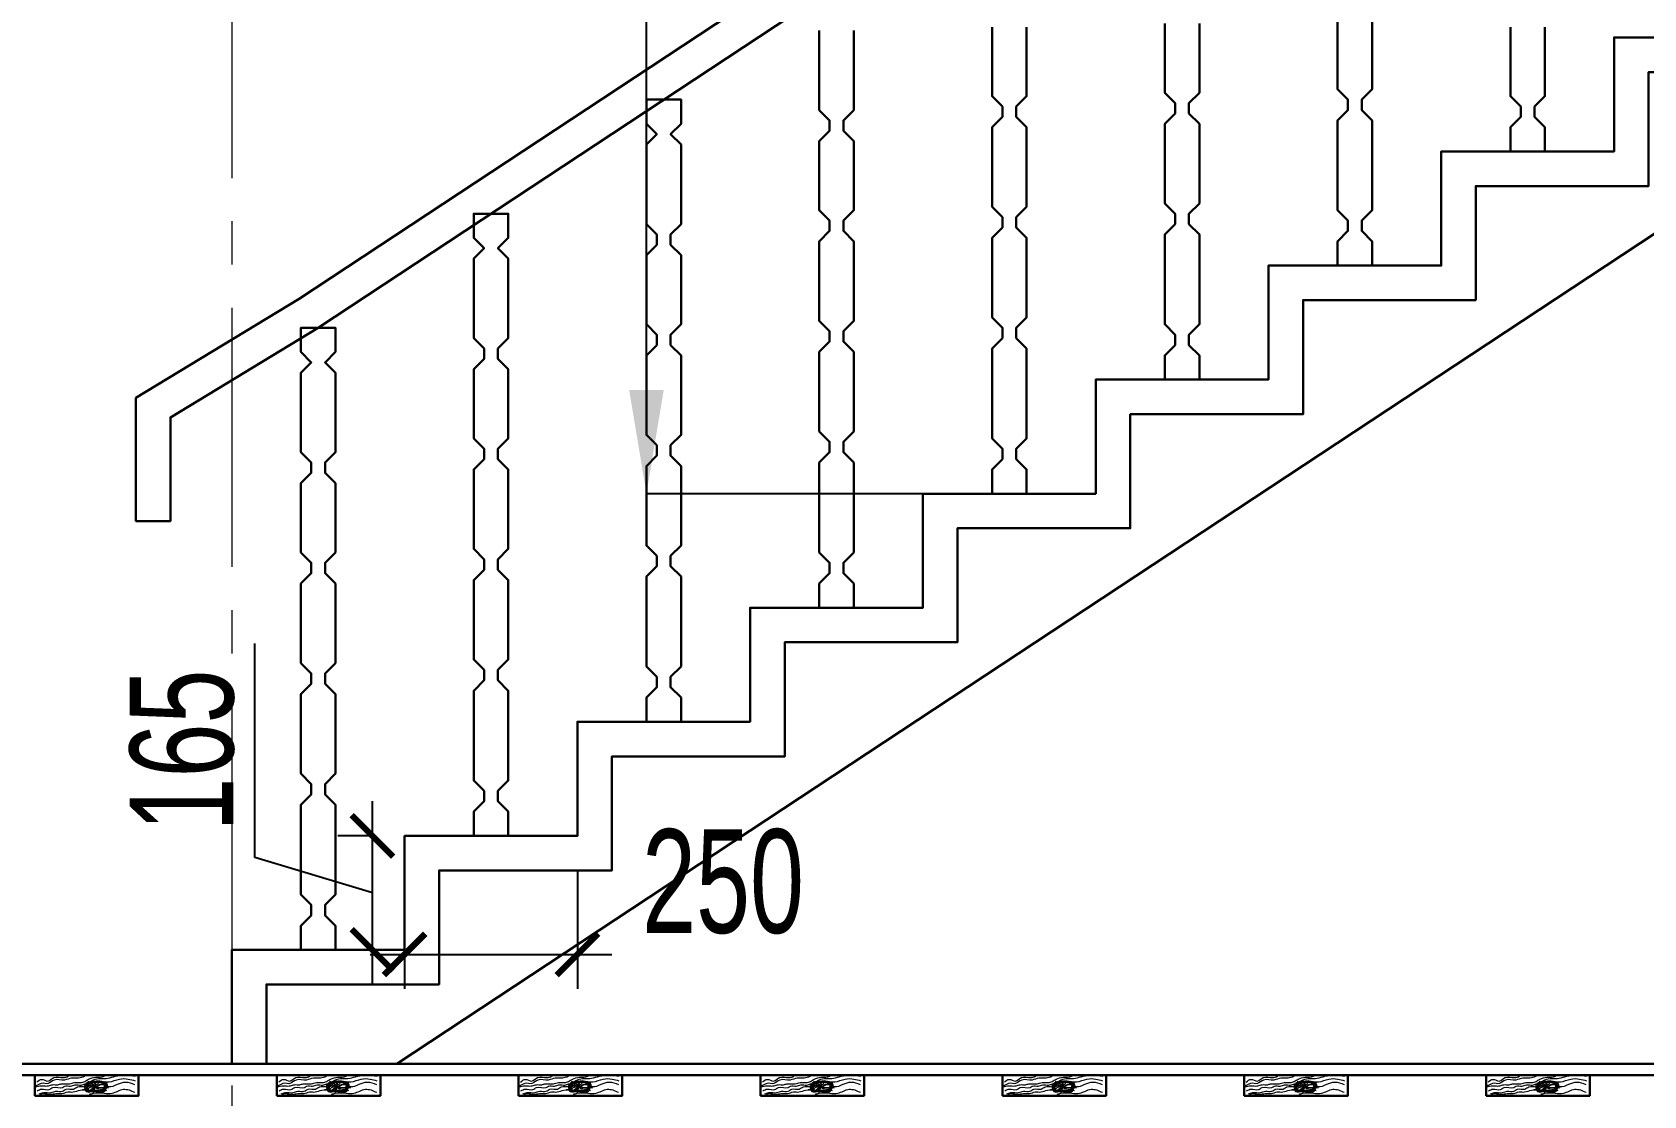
# Model space of a CAD drawing. Header units: millimetres. Extents: x 306212 to 393045, y -154783 to -111932.
# Drawn here: x 356770 to 359102, y -147197 to -145659 of the extents above; entities that cross this region are included whole.
import ezdxf

# ---------------------------------------------------------------- set-up
doc = ezdxf.new("R2010")
doc.units = ezdxf.units.MM
doc.linetypes.add('CENTER2', pattern=[1.125, 0.75, -0.125, 0.125, -0.125])
doc.layers.add('ahsap', color=222, linetype='Continuous', lineweight=13)
doc.layers.add('OLCU', color=7, linetype='Continuous', lineweight=13)
doc.layers.add('AKS', color=252, linetype='CENTER2')
doc.styles.add('TR', font='tsimplex.shx', dxfattribs={"width": 0.7})
doc.dimstyles.new('ISO-25', dxfattribs={"dimtxt": 100, "dimasz": 2.5, "dimexe": 1.25, "dimexo": 0.625, "dimtad": 1, "dimdec": 0, "dimtxsty": 'Standard', "dimcen": 2.5, "dimadec": 0, "dimazin": 0, "dimtfac": 1, "dimtdec": 0, "dimtmove": 0, "dimatfit": 3, "dimfxl": 0, "dimarcsym": 0})
doc.dimstyles.get("Standard").update_dxf_attribs({"dimtxt": 125, "dimasz": 60, "dimexe": 50, "dimexo": 50, "dimgap": 30, "dimtad": 1, "dimdec": 0, "dimzin": 0, "dimdsep": 46, "dimtxsty": 'TR', "dimblk": 'ARCHTICK', "dimcen": 90, "dimdle": 50, "dimclrt": 256, "dimadec": 0, "dimazin": 0, "dimtfac": 1, "dimtdec": 0, "dimtofl": 0, "dimtmove": 1, "dimatfit": 3, "dimldrblk": 'ARCHTICK', "dimfxl": 0, "dimtolj": 1, "dimtzin": 0, "dimarcsym": 0})

# ---------------------------------------------------------------- blocks, each defined once
blk = doc.blocks.new('*D737')
at = {"layer": 'ahsap', "color": 0, "lineweight": -2}
for p, q in [((358215.7, -144451.4), (357658.3, -144451.4)), ((357658.5, -146176.4), (357658.5, -144601.4)), ((358057.9, -146326.4), (357658.3, -146326.4))]:
    blk.add_line(p, q, dxfattribs=at)
at = {"layer": 'ahsap', "color": 0}
for points in [[(357633.5, -144601.4), (357683.5, -144601.4), (357658.5, -144451.4)], [(357633.5, -146176.4), (357683.5, -146176.4), (357658.5, -146326.4)]]:
    blk.add_solid(points, dxfattribs=at)
at = {"layer": 'DEFPOINTS', "color": 0}
for p in [(357658.5, -144451.4), (358216.3, -144451.4), (358058.5, -146326.4)]:
    blk.add_point(p, dxfattribs=at)
at = {"layer": 'ahsap', "color": 0, "insert": (357533.5, -145388.9), "char_height": 150, "attachment_point": 5, "rotation": 90}
blk.add_mtext('1875', dxfattribs=at)
blk = doc.blocks.new('_ArchTick')
at = {"color": 0, "linetype": 'ByBlock', "const_width": 0.15}
blk.add_lwpolyline([(-0.5, -0.5), (0.5, 0.5)], dxfattribs=at)
blk = doc.blocks.new('*D738')
at = {"layer": 'DEFPOINTS', "color": 0}
for p in [(357261.9, -146821.4), (357308.5, -146821.4), (357308.5, -146986.4)]:
    blk.add_point(p, dxfattribs=at)
at = {"layer": 'OLCU', "color": 0, "lineweight": -2}
for p, q in [((357091.9, -146852.9), (357091.9, -146542.9)), ((357261.9, -147036.4), (357261.9, -146771.4)), ((357258.5, -146821.4), (357211.9, -146821.4)), ((357261.9, -146903.9), (357091.9, -146852.9)), ((357258.5, -146986.4), (357211.9, -146986.4))]:
    blk.add_line(p, q, dxfattribs=at)
at = {"layer": 'OLCU', "color": 0, "lineweight": -2, "xscale": 60, "yscale": 60, "zscale": 60}
for p, rotation in [((357261.9, -146821.4), 90), ((357261.9, -146986.4), 270)]:
    blk.add_blockref('_ArchTick', p, dxfattribs=dict(at, rotation=rotation))
at = {"layer": 'OLCU', "insert": (356986.9, -146697.9), "char_height": 150, "attachment_point": 5, "rotation": 90, "style": 'TR'}
blk.add_mtext('\\A1;165', dxfattribs=at)
blk = doc.blocks.new('*D739')
at = {"layer": 'DEFPOINTS', "color": 0}
for p in [(357308.5, -146821.4), (357558.5, -146821.4), (357558.5, -146992.9)]:
    blk.add_point(p, dxfattribs=at)
at = {"layer": 'OLCU', "color": 0, "lineweight": -2}
for p, q in [((357308.5, -146871.4), (357308.5, -147042.9)), ((357558.5, -146871.4), (357558.5, -147042.9)), ((357258.5, -146992.9), (357608.5, -146992.9))]:
    blk.add_line(p, q, dxfattribs=at)
at = {"layer": 'OLCU', "color": 0, "lineweight": -2, "xscale": 60, "yscale": 60, "zscale": 60, "rotation": 180}
blk.add_blockref('_ArchTick', (357308.5, -146992.9), dxfattribs=at)
at = {"layer": 'OLCU', "color": 0, "lineweight": -2, "xscale": 60, "yscale": 60, "zscale": 60}
blk.add_blockref('_ArchTick', (357558.5, -146992.9), dxfattribs=at)
at = {"layer": 'OLCU', "insert": (357769.3, -146887.9), "char_height": 150, "attachment_point": 5, "style": 'TR'}
blk.add_mtext('\\A1;250', dxfattribs=at)

msp = doc.modelspace()

# ---------------------------------------------------------------- linework, layer by layer
at = {"layer": 'ahsap'}
msp.add_line((357058.5, -147151.4), (360233.5, -147151.4), dxfattribs=at)
at = {"layer": 'ahsap', "color": 46, "lineweight": 30}
msp.add_lwpolyline([(357058.5, -143353.8), (357058.5, -143403.8), (357141.8, -143403.8), (357183.5, -143431.4), (358933.5, -144586.4), (359008.5, -144635.9), (359008.5, -144822), (357156, -146044.6), (356919.7, -146187.8), (356919.7, -146366), (356969.7, -146366), (356969.7, -146216), (357183.5, -146086.4), (358933.5, -144931.4), (359058.5, -144848.9), (359058.5, -144609), (358961.1, -144544.6), (357156.8, -143353.8)], close=True, dxfattribs=at)
for points in [[(358408.5, -146161.4), (358408.5, -146141.4), (358408.5, -146126.4), (358423.5, -146111.4), (358423.5, -146111.4), (358423.5, -146096.4), (358408.5, -146081.4), (358408.5, -146081.4), (358408.5, -145981.4), (358408.5, -145966.4), (358408.5, -145951.4), (358423.5, -145936.4), (358423.5, -145936.4), (358423.5, -145921.4), (358408.5, -145906.4), (358408.5, -145906.4), (358408.5, -145806.4), (358408.5, -145791.4), (358423.5, -145776.4), (358423.5, -145776.4), (358423.5, -145761.4), (358408.5, -145746.4), (358408.5, -145746.4), (358408.5, -145646.4)], [(358458.5, -145646.4), (358458.5, -145746.4), (358458.5, -145746.4), (358443.5, -145761.4), (358443.5, -145776.4), (358443.5, -145776.4), (358458.5, -145791.4), (358458.5, -145806.4), (358458.5, -145906.4), (358458.5, -145906.4), (358443.5, -145921.4), (358443.5, -145936.4), (358443.5, -145936.4), (358458.5, -145951.4), (358458.5, -145966.4), (358458.5, -145981.4), (358458.5, -146081.4), (358458.5, -146081.4), (358443.5, -146096.4), (358443.5, -146111.4), (358443.5, -146111.4), (358458.5, -146126.4), (358458.5, -146141.4), (358458.5, -146161.4)], [(358658.5, -145996.4), (358658.5, -145976.4), (358658.5, -145961.4), (358673.5, -145946.4), (358673.5, -145946.4), (358673.5, -145931.4), (358658.5, -145916.4), (358658.5, -145916.4), (358658.5, -145816.4), (358658.5, -145801.4), (358658.5, -145786.4), (358673.5, -145771.4), (358673.5, -145771.4), (358673.5, -145756.4), (358658.5, -145741.4), (358658.5, -145741.4), (358658.5, -145641.4)], [(358708.5, -145641.4), (358708.5, -145741.4), (358708.5, -145741.4), (358693.5, -145756.4), (358693.5, -145771.4), (358693.5, -145771.4), (358708.5, -145786.4), (358708.5, -145801.4), (358708.5, -145816.4), (358708.5, -145916.4), (358708.5, -145916.4), (358693.5, -145931.4), (358693.5, -145946.4), (358693.5, -145946.4), (358708.5, -145961.4), (358708.5, -145976.4), (358708.5, -145996.4)], [(357058.5, -147151.4), (357058.5, -146986.4), (357308.5, -146986.4), (357308.5, -146821.4), (357558.5, -146821.4), (357558.5, -146656.4), (357808.5, -146656.4), (357808.5, -146491.4), (358058.5, -146491.4), (358058.5, -146326.4), (358308.5, -146326.4), (358308.5, -146161.4), (358558.5, -146161.4), (358558.5, -145996.4), (358808.5, -145996.4), (358808.5, -145831.4), (359058.5, -145831.4), (359058.5, -145666.4), (360233.5, -145666.4)], [(357058.5, -147151.4), (357108.5, -147151.4), (357108.5, -147036.4), (357358.5, -147036.4), (357358.5, -146871.4), (357608.5, -146871.4), (357608.5, -146706.4), (357858.5, -146706.4), (357858.5, -146541.4), (358108.5, -146541.4), (358108.5, -146376.4), (358358.5, -146376.4), (358358.5, -146211.4), (358608.5, -146211.4), (358608.5, -146046.4), (358858.5, -146046.4), (358858.5, -145881.4), (359108.5, -145881.4), (359108.5, -145716.4), (360233.5, -145716.4), (360233.5, -145666.4)], [(357908.5, -146491.4), (357908.5, -146471.4), (357908.5, -146456.4), (357923.5, -146441.4), (357923.5, -146441.4), (357923.5, -146426.4), (357908.5, -146411.4), (357908.5, -146411.4), (357908.5, -146311.4), (357908.5, -146296.4), (357908.5, -146281.4), (357923.5, -146266.4), (357923.5, -146266.4), (357923.5, -146251.4), (357908.5, -146236.4), (357908.5, -146236.4), (357908.5, -146136.4), (357908.5, -146121.4), (357923.5, -146106.4), (357923.5, -146106.4), (357923.5, -146091.4), (357908.5, -146076.4), (357908.5, -146076.4), (357908.5, -145976.4), (357908.5, -145961.4), (357923.5, -145946.4), (357923.5, -145946.4), (357923.5, -145931.4), (357923.5, -145931.4), (357908.5, -145916.4), (357908.5, -145816.4), (357923.5, -145801.4), (357923.5, -145801.4), (357923.5, -145786.4), (357923.5, -145786.4), (357908.5, -145771.4), (357908.5, -145671.4), (357908.5, -145656.4)], [(357958.5, -145656.4), (357958.5, -145671.4), (357958.5, -145771.4), (357943.5, -145786.4), (357943.5, -145786.4), (357943.5, -145801.4), (357943.5, -145801.4), (357958.5, -145816.4), (357958.5, -145916.4), (357943.5, -145931.4), (357943.5, -145931.4), (357943.5, -145946.4), (357943.5, -145946.4), (357958.5, -145961.4), (357958.5, -145976.4), (357958.5, -146076.4), (357958.5, -146076.4), (357943.5, -146091.4), (357943.5, -146106.4), (357943.5, -146106.4), (357958.5, -146121.4), (357958.5, -146136.4), (357958.5, -146236.4), (357958.5, -146236.4), (357943.5, -146251.4), (357943.5, -146266.4), (357943.5, -146266.4), (357958.5, -146281.4), (357958.5, -146296.4), (357958.5, -146311.4), (357958.5, -146411.4), (357958.5, -146411.4), (357943.5, -146426.4), (357943.5, -146441.4), (357943.5, -146441.4), (357958.5, -146456.4), (357958.5, -146471.4), (357958.5, -146491.4)], [(358158.5, -146326.4), (358158.5, -146306.4), (358158.5, -146291.4), (358173.5, -146276.4), (358173.5, -146276.4), (358173.5, -146261.4), (358158.5, -146246.4), (358158.5, -146246.4), (358158.5, -146146.4), (358158.5, -146131.4), (358158.5, -146116.4), (358173.5, -146101.4), (358173.5, -146101.4), (358173.5, -146086.4), (358158.5, -146071.4), (358158.5, -146071.4), (358158.5, -145971.4), (358158.5, -145956.4), (358173.5, -145941.4), (358173.5, -145941.4), (358173.5, -145926.4), (358158.5, -145911.4), (358158.5, -145911.4), (358158.5, -145811.4), (358158.5, -145796.4), (358173.5, -145781.4), (358173.5, -145781.4), (358173.5, -145766.4), (358173.5, -145766.4), (358158.5, -145751.4), (358158.5, -145651.4)], [(358208.5, -145651.4), (358208.5, -145751.4), (358193.5, -145766.4), (358193.5, -145766.4), (358193.5, -145781.4), (358193.5, -145781.4), (358208.5, -145796.4), (358208.5, -145811.4), (358208.5, -145911.4), (358208.5, -145911.4), (358193.5, -145926.4), (358193.5, -145941.4), (358193.5, -145941.4), (358208.5, -145956.4), (358208.5, -145971.4), (358208.5, -146071.4), (358208.5, -146071.4), (358193.5, -146086.4), (358193.5, -146101.4), (358193.5, -146101.4), (358208.5, -146116.4), (358208.5, -146131.4), (358208.5, -146146.4), (358208.5, -146246.4), (358208.5, -146246.4), (358193.5, -146261.4), (358193.5, -146276.4), (358193.5, -146276.4), (358208.5, -146291.4), (358208.5, -146306.4), (358208.5, -146326.4)], [(358908.5, -145831.4), (358908.5, -145811.4), (358908.5, -145796.4), (358923.5, -145781.4), (358923.5, -145781.4), (358923.5, -145766.4), (358908.5, -145751.4), (358908.5, -145751.4), (358908.5, -145651.4)], [(358958.5, -145651.4), (358958.5, -145751.4), (358958.5, -145751.4), (358943.5, -145766.4), (358943.5, -145781.4), (358943.5, -145781.4), (358958.5, -145796.4), (358958.5, -145811.4), (358958.5, -145831.4)], [(360233.5, -145716.4), (360233.5, -145916.4), (359168.6, -145916.4), (357297.4, -147151.4), (357108.5, -147151.4)], [(357658.5, -146656.4), (357658.5, -146636.4), (357658.5, -146621.4), (357673.5, -146606.4), (357673.5, -146606.4), (357673.5, -146591.4), (357658.5, -146576.4), (357658.5, -146576.4), (357658.5, -146476.4), (357658.5, -146461.4), (357658.5, -146446.4), (357673.5, -146431.4), (357673.5, -146431.4), (357673.5, -146416.4), (357658.5, -146401.4), (357658.5, -146401.4), (357658.5, -146301.4), (357658.5, -146286.4), (357673.5, -146271.4), (357673.5, -146271.4), (357673.5, -146256.4), (357658.5, -146241.4), (357658.5, -146241.4), (357658.5, -146141.4), (357658.5, -146126.4), (357673.5, -146111.4), (357673.5, -146111.4), (357673.5, -146096.4), (357673.5, -146096.4), (357658.5, -146081.4), (357658.5, -145981.4), (357673.5, -145966.4), (357673.5, -145966.4), (357673.5, -145951.4), (357673.5, -145951.4), (357658.5, -145936.4), (357658.5, -145836.4), (357658.5, -145821.4), (357673.5, -145806.4), (357673.5, -145806.4), (357673.5, -145806.4), (357658.5, -145791.4), (357658.5, -145756.4), (357683.5, -145756.4), (357708.5, -145756.4), (357708.5, -145791.4), (357693.5, -145806.4), (357693.5, -145806.4), (357693.5, -145806.4), (357708.5, -145821.4), (357708.5, -145836.4), (357708.5, -145936.4), (357693.5, -145951.4), (357693.5, -145951.4), (357693.5, -145966.4), (357693.5, -145966.4), (357708.5, -145981.4), (357708.5, -146081.4), (357693.5, -146096.4), (357693.5, -146096.4), (357693.5, -146111.4), (357693.5, -146111.4), (357708.5, -146126.4), (357708.5, -146141.4), (357708.5, -146241.4), (357708.5, -146241.4), (357693.5, -146256.4), (357693.5, -146271.4), (357693.5, -146271.4), (357708.5, -146286.4), (357708.5, -146301.4), (357708.5, -146401.4), (357708.5, -146401.4), (357693.5, -146416.4), (357693.5, -146431.4), (357693.5, -146431.4), (357708.5, -146446.4), (357708.5, -146461.4), (357708.5, -146476.4), (357708.5, -146576.4), (357708.5, -146576.4), (357693.5, -146591.4), (357693.5, -146606.4), (357693.5, -146606.4), (357708.5, -146621.4), (357708.5, -146636.4), (357708.5, -146656.4)], [(357408.5, -146821.4), (357408.5, -146801.4), (357408.5, -146786.4), (357423.5, -146771.4), (357423.5, -146771.4), (357423.5, -146756.4), (357408.5, -146741.4), (357408.5, -146741.4), (357408.5, -146641.4), (357408.5, -146626.4), (357408.5, -146611.4), (357423.5, -146596.4), (357423.5, -146596.4), (357423.5, -146581.4), (357408.5, -146566.4), (357408.5, -146566.4), (357408.5, -146466.4), (357408.5, -146451.4), (357423.5, -146436.4), (357423.5, -146436.4), (357423.5, -146421.4), (357408.5, -146406.4), (357408.5, -146406.4), (357408.5, -146306.4), (357408.5, -146291.4), (357423.5, -146276.4), (357423.5, -146276.4), (357423.5, -146261.4), (357423.5, -146261.4), (357408.5, -146246.4), (357408.5, -146146.4), (357423.5, -146131.4), (357423.5, -146131.4), (357423.5, -146116.4), (357423.5, -146116.4), (357408.5, -146101.4), (357408.5, -146001.4), (357408.5, -145986.4), (357423.5, -145971.4), (357423.5, -145971.4), (357423.5, -145971.4), (357408.5, -145956.4), (357408.5, -145921.4), (357433.5, -145921.4), (357458.5, -145921.4), (357458.5, -145956.4), (357443.5, -145971.4), (357443.5, -145971.4), (357443.5, -145971.4), (357458.5, -145986.4), (357458.5, -146001.4), (357458.5, -146101.4), (357443.5, -146116.4), (357443.5, -146116.4), (357443.5, -146131.4), (357443.5, -146131.4), (357458.5, -146146.4), (357458.5, -146246.4), (357443.5, -146261.4), (357443.5, -146261.4), (357443.5, -146276.4), (357443.5, -146276.4), (357458.5, -146291.4), (357458.5, -146306.4), (357458.5, -146406.4), (357458.5, -146406.4), (357443.5, -146421.4), (357443.5, -146436.4), (357443.5, -146436.4), (357458.5, -146451.4), (357458.5, -146466.4), (357458.5, -146566.4), (357458.5, -146566.4), (357443.5, -146581.4), (357443.5, -146596.4), (357443.5, -146596.4), (357458.5, -146611.4), (357458.5, -146626.4), (357458.5, -146641.4), (357458.5, -146741.4), (357458.5, -146741.4), (357443.5, -146756.4), (357443.5, -146771.4), (357443.5, -146771.4), (357458.5, -146786.4), (357458.5, -146801.4), (357458.5, -146821.4)], [(357158.5, -146986.4), (357158.5, -146966.4), (357158.5, -146951.4), (357173.5, -146936.4), (357173.5, -146936.4), (357173.5, -146921.4), (357158.5, -146906.4), (357158.5, -146906.4), (357158.5, -146806.4), (357158.5, -146791.4), (357158.5, -146776.4), (357173.5, -146761.4), (357173.5, -146761.4), (357173.5, -146746.4), (357158.5, -146731.4), (357158.5, -146731.4), (357158.5, -146631.4), (357158.5, -146616.4), (357173.5, -146601.4), (357173.5, -146601.4), (357173.5, -146586.4), (357158.5, -146571.4), (357158.5, -146571.4), (357158.5, -146471.4), (357158.5, -146456.4), (357173.5, -146441.4), (357173.5, -146441.4), (357173.5, -146426.4), (357173.5, -146426.4), (357158.5, -146411.4), (357158.5, -146311.4), (357173.5, -146296.4), (357173.5, -146296.4), (357173.5, -146281.4), (357173.5, -146281.4), (357158.5, -146266.4), (357158.5, -146166.4), (357158.5, -146151.4), (357173.5, -146136.4), (357173.5, -146136.4), (357173.5, -146136.4), (357158.5, -146121.4), (357158.5, -146086.4), (357183.5, -146086.4), (357208.5, -146086.4), (357208.5, -146121.4), (357193.5, -146136.4), (357193.5, -146136.4), (357193.5, -146136.4), (357208.5, -146151.4), (357208.5, -146166.4), (357208.5, -146266.4), (357193.5, -146281.4), (357193.5, -146281.4), (357193.5, -146296.4), (357193.5, -146296.4), (357208.5, -146311.4), (357208.5, -146411.4), (357193.5, -146426.4), (357193.5, -146426.4), (357193.5, -146441.4), (357193.5, -146441.4), (357208.5, -146456.4), (357208.5, -146471.4), (357208.5, -146571.4), (357208.5, -146571.4), (357193.5, -146586.4), (357193.5, -146601.4), (357193.5, -146601.4), (357208.5, -146616.4), (357208.5, -146631.4), (357208.5, -146731.4), (357208.5, -146731.4), (357193.5, -146746.4), (357193.5, -146761.4), (357193.5, -146761.4), (357208.5, -146776.4), (357208.5, -146791.4), (357208.5, -146806.4), (357208.5, -146906.4), (357208.5, -146906.4), (357193.5, -146921.4), (357193.5, -146936.4), (357193.5, -146936.4), (357208.5, -146951.4), (357208.5, -146966.4), (357208.5, -146986.4)], [(360253.5, -147167.4), (360253.5, -147151.4), (355373.5, -147151.4), (355373.5, -147167.4), (355373.5, -147167.4), (360253.5, -147167.4)], [(356773.5, -147197.4), (356773.5, -147167.4), (356923.5, -147167.4), (356923.5, -147197.4), (356773.5, -147197.4)], [(357123.5, -147197.4), (357123.5, -147167.4), (357273.5, -147167.4), (357273.5, -147197.4), (357123.5, -147197.4)], [(357473.5, -147197.4), (357473.5, -147167.4), (357623.5, -147167.4), (357623.5, -147197.4), (357473.5, -147197.4)], [(357823.5, -147197.4), (357823.5, -147167.4), (357973.5, -147167.4), (357973.5, -147197.4), (357823.5, -147197.4)], [(358173.5, -147197.4), (358173.5, -147167.4), (358323.5, -147167.4), (358323.5, -147197.4), (358173.5, -147197.4)], [(358523.5, -147197.4), (358523.5, -147167.4), (358673.5, -147167.4), (358673.5, -147197.4), (358523.5, -147197.4)], [(358873.5, -147197.4), (358873.5, -147167.4), (359023.5, -147167.4), (359023.5, -147197.4), (358873.5, -147197.4)]]:
    msp.add_lwpolyline(points, dxfattribs=at)
at = {"layer": 'ahsap', "color": 62}
for points, knots in [([(356845.2, -147169.7), (356842.4, -147170.7), (356836.4, -147172.9), (356826.3, -147170.6), (356815.3, -147176.8), (356802.4, -147171.2), (356792.8, -147182.2), (356783.7, -147177), (356769.5, -147186.9), (356780.7, -147182.4), (356786.4, -147183.1), (356793.1, -147183.7), (356799.6, -147180.5), (356806.1, -147182.2), (356813.9, -147178.8), (356822.4, -147181.7), (356831.3, -147177.2), (356839, -147179), (356843.8, -147177.3), (356845.8, -147176.6), (356845.8, -147176.6), (356847.6, -147175.5), (356852.5, -147172.4), (356862, -147169.8), (356870.8, -147171), (356874.8, -147168.6), (356875.3, -147168.3)], [0, 0, 0, 0, 8.649495, 18.9481, 29.448578, 44.354251, 54.58503, 64.733867, 74.635228, 81.578894, 86.898862, 94.204333, 100.43687, 108.145888, 112.919729, 125.131968, 132.542597, 141.202226, 147.62514, 147.62514, 147.62514, 147.62514, 153.962632, 164.796896, 176.812519, 178.597775, 178.597775, 178.597775, 178.597775]), ([(356776.9, -147190.3), (356779, -147189.1), (356784.4, -147186.1), (356793.2, -147190.8), (356801.3, -147182.2), (356810.9, -147188.3), (356818, -147181.9), (356824.9, -147184.8), (356832.3, -147180.7), (356839.6, -147182.6), (356844.2, -147181), (356846, -147180.3), (356846, -147180.3), (356847.5, -147180), (356852.1, -147179), (356861.2, -147170.7), (356876.5, -147174), (356895.5, -147166.3), (356909.1, -147167.9), (356918.7, -147169)], [0, 0, 0, 0, 6.916449, 17.76382, 23.855728, 37.93912, 41.696469, 50.242965, 56.925375, 65.54134, 71.315329, 71.315329, 71.315329, 71.315329, 75.797404, 85.380944, 106.040347, 117.599403, 146.02527, 146.02527, 146.02527, 146.02527]), ([(357195.2, -147169.7), (357192.4, -147170.7), (357186.4, -147172.9), (357176.3, -147170.6), (357165.3, -147176.8), (357152.4, -147171.2), (357142.8, -147182.2), (357133.7, -147177), (357119.5, -147186.9), (357130.7, -147182.4), (357136.4, -147183.1), (357143.1, -147183.7), (357149.6, -147180.5), (357156.1, -147182.2), (357163.9, -147178.8), (357172.4, -147181.7), (357181.3, -147177.2), (357189, -147179), (357193.8, -147177.3), (357195.8, -147176.6), (357195.8, -147176.6), (357197.6, -147175.5), (357202.5, -147172.4), (357212, -147169.8), (357220.8, -147171), (357224.8, -147168.6), (357225.3, -147168.3)], [0, 0, 0, 0, 8.649495, 18.9481, 29.448578, 44.354251, 54.58503, 64.733867, 74.635228, 81.578894, 86.898862, 94.204333, 100.43687, 108.145888, 112.919729, 125.131968, 132.542597, 141.202226, 147.62514, 147.62514, 147.62514, 147.62514, 153.962632, 164.796896, 176.812519, 178.597775, 178.597775, 178.597775, 178.597775]), ([(357126.9, -147190.3), (357129, -147189.1), (357134.4, -147186.1), (357143.2, -147190.8), (357151.3, -147182.2), (357160.9, -147188.3), (357168, -147181.9), (357174.9, -147184.8), (357182.3, -147180.7), (357189.6, -147182.6), (357194.2, -147181), (357196, -147180.3), (357196, -147180.3), (357197.5, -147180), (357202.1, -147179), (357211.2, -147170.7), (357226.5, -147174), (357245.5, -147166.3), (357259.1, -147167.9), (357268.7, -147169)], [0, 0, 0, 0, 6.916449, 17.76382, 23.855728, 37.93912, 41.696469, 50.242965, 56.925375, 65.54134, 71.315329, 71.315329, 71.315329, 71.315329, 75.797404, 85.380944, 106.040347, 117.599403, 146.02527, 146.02527, 146.02527, 146.02527]), ([(357545.2, -147169.7), (357542.4, -147170.7), (357536.4, -147172.9), (357526.3, -147170.6), (357515.3, -147176.8), (357502.4, -147171.2), (357492.8, -147182.2), (357483.7, -147177), (357469.5, -147186.9), (357480.7, -147182.4), (357486.4, -147183.1), (357493.1, -147183.7), (357499.6, -147180.5), (357506.1, -147182.2), (357513.9, -147178.8), (357522.4, -147181.7), (357531.3, -147177.2), (357539, -147179), (357543.8, -147177.3), (357545.8, -147176.6), (357545.8, -147176.6), (357547.6, -147175.5), (357552.5, -147172.4), (357562, -147169.8), (357570.8, -147171), (357574.8, -147168.6), (357575.3, -147168.3)], [0, 0, 0, 0, 8.649495, 18.9481, 29.448578, 44.354251, 54.58503, 64.733867, 74.635228, 81.578894, 86.898862, 94.204333, 100.43687, 108.145888, 112.919729, 125.131968, 132.542597, 141.202226, 147.62514, 147.62514, 147.62514, 147.62514, 153.962632, 164.796896, 176.812519, 178.597775, 178.597775, 178.597775, 178.597775]), ([(357476.9, -147190.3), (357479, -147189.1), (357484.4, -147186.1), (357493.2, -147190.8), (357501.3, -147182.2), (357510.9, -147188.3), (357518, -147181.9), (357524.9, -147184.8), (357532.3, -147180.7), (357539.6, -147182.6), (357544.2, -147181), (357546, -147180.3), (357546, -147180.3), (357547.5, -147180), (357552.1, -147179), (357561.2, -147170.7), (357576.5, -147174), (357595.5, -147166.3), (357609.1, -147167.9), (357618.7, -147169)], [0, 0, 0, 0, 6.916449, 17.76382, 23.855728, 37.93912, 41.696469, 50.242965, 56.925375, 65.54134, 71.315329, 71.315329, 71.315329, 71.315329, 75.797404, 85.380944, 106.040347, 117.599403, 146.02527, 146.02527, 146.02527, 146.02527]), ([(357895.2, -147169.7), (357892.4, -147170.7), (357886.4, -147172.9), (357876.3, -147170.6), (357865.3, -147176.8), (357852.4, -147171.2), (357842.8, -147182.2), (357833.7, -147177), (357819.5, -147186.9), (357830.7, -147182.4), (357836.4, -147183.1), (357843.1, -147183.7), (357849.6, -147180.5), (357856.1, -147182.2), (357863.9, -147178.8), (357872.4, -147181.7), (357881.3, -147177.2), (357889, -147179), (357893.8, -147177.3), (357895.8, -147176.6), (357895.8, -147176.6), (357897.6, -147175.5), (357902.5, -147172.4), (357912, -147169.8), (357920.8, -147171), (357924.8, -147168.6), (357925.3, -147168.3)], [0, 0, 0, 0, 8.649495, 18.9481, 29.448578, 44.354251, 54.58503, 64.733867, 74.635228, 81.578894, 86.898862, 94.204333, 100.43687, 108.145888, 112.919729, 125.131968, 132.542597, 141.202226, 147.62514, 147.62514, 147.62514, 147.62514, 153.962632, 164.796896, 176.812519, 178.597775, 178.597775, 178.597775, 178.597775]), ([(357826.9, -147190.3), (357829, -147189.1), (357834.4, -147186.1), (357843.2, -147190.8), (357851.3, -147182.2), (357860.9, -147188.3), (357868, -147181.9), (357874.9, -147184.8), (357882.3, -147180.7), (357889.6, -147182.6), (357894.2, -147181), (357896, -147180.3), (357896, -147180.3), (357897.5, -147180), (357902.1, -147179), (357911.2, -147170.7), (357926.5, -147174), (357945.5, -147166.3), (357959.1, -147167.9), (357968.7, -147169)], [0, 0, 0, 0, 6.916449, 17.76382, 23.855728, 37.93912, 41.696469, 50.242965, 56.925375, 65.54134, 71.315329, 71.315329, 71.315329, 71.315329, 75.797404, 85.380944, 106.040347, 117.599403, 146.02527, 146.02527, 146.02527, 146.02527]), ([(358245.2, -147169.7), (358242.4, -147170.7), (358236.4, -147172.9), (358226.3, -147170.6), (358215.3, -147176.8), (358202.4, -147171.2), (358192.8, -147182.2), (358183.7, -147177), (358169.5, -147186.9), (358180.7, -147182.4), (358186.4, -147183.1), (358193.1, -147183.7), (358199.6, -147180.5), (358206.1, -147182.2), (358213.9, -147178.8), (358222.4, -147181.7), (358231.3, -147177.2), (358239, -147179), (358243.8, -147177.3), (358245.8, -147176.6), (358245.8, -147176.6), (358247.6, -147175.5), (358252.5, -147172.4), (358262, -147169.8), (358270.8, -147171), (358274.8, -147168.6), (358275.3, -147168.3)], [0, 0, 0, 0, 8.649495, 18.9481, 29.448578, 44.354251, 54.58503, 64.733867, 74.635228, 81.578894, 86.898862, 94.204333, 100.43687, 108.145888, 112.919729, 125.131968, 132.542597, 141.202226, 147.62514, 147.62514, 147.62514, 147.62514, 153.962632, 164.796896, 176.812519, 178.597775, 178.597775, 178.597775, 178.597775]), ([(358176.9, -147190.3), (358179, -147189.1), (358184.4, -147186.1), (358193.2, -147190.8), (358201.3, -147182.2), (358210.9, -147188.3), (358218, -147181.9), (358224.9, -147184.8), (358232.3, -147180.7), (358239.6, -147182.6), (358244.2, -147181), (358246, -147180.3), (358246, -147180.3), (358247.5, -147180), (358252.1, -147179), (358261.2, -147170.7), (358276.5, -147174), (358295.5, -147166.3), (358309.1, -147167.9), (358318.7, -147169)], [0, 0, 0, 0, 6.916449, 17.76382, 23.855728, 37.93912, 41.696469, 50.242965, 56.925375, 65.54134, 71.315329, 71.315329, 71.315329, 71.315329, 75.797404, 85.380944, 106.040347, 117.599403, 146.02527, 146.02527, 146.02527, 146.02527]), ([(358595.2, -147169.7), (358592.4, -147170.7), (358586.4, -147172.9), (358576.3, -147170.6), (358565.3, -147176.8), (358552.4, -147171.2), (358542.8, -147182.2), (358533.7, -147177), (358519.5, -147186.9), (358530.7, -147182.4), (358536.4, -147183.1), (358543.1, -147183.7), (358549.6, -147180.5), (358556.1, -147182.2), (358563.9, -147178.8), (358572.4, -147181.7), (358581.3, -147177.2), (358589, -147179), (358593.8, -147177.3), (358595.8, -147176.6), (358595.8, -147176.6), (358597.6, -147175.5), (358602.5, -147172.4), (358612, -147169.8), (358620.8, -147171), (358624.8, -147168.6), (358625.3, -147168.3)], [0, 0, 0, 0, 8.649495, 18.9481, 29.448578, 44.354251, 54.58503, 64.733867, 74.635228, 81.578894, 86.898862, 94.204333, 100.43687, 108.145888, 112.919729, 125.131968, 132.542597, 141.202226, 147.62514, 147.62514, 147.62514, 147.62514, 153.962632, 164.796896, 176.812519, 178.597775, 178.597775, 178.597775, 178.597775]), ([(358526.9, -147190.3), (358529, -147189.1), (358534.4, -147186.1), (358543.2, -147190.8), (358551.3, -147182.2), (358560.9, -147188.3), (358568, -147181.9), (358574.9, -147184.8), (358582.3, -147180.7), (358589.6, -147182.6), (358594.2, -147181), (358596, -147180.3), (358596, -147180.3), (358597.5, -147180), (358602.1, -147179), (358611.2, -147170.7), (358626.5, -147174), (358645.5, -147166.3), (358659.1, -147167.9), (358668.7, -147169)], [0, 0, 0, 0, 6.916449, 17.76382, 23.855728, 37.93912, 41.696469, 50.242965, 56.925375, 65.54134, 71.315329, 71.315329, 71.315329, 71.315329, 75.797404, 85.380944, 106.040347, 117.599403, 146.02527, 146.02527, 146.02527, 146.02527]), ([(358945.2, -147169.7), (358942.4, -147170.7), (358936.4, -147172.9), (358926.3, -147170.6), (358915.3, -147176.8), (358902.4, -147171.2), (358892.8, -147182.2), (358883.7, -147177), (358869.5, -147186.9), (358880.7, -147182.4), (358886.4, -147183.1), (358893.1, -147183.7), (358899.6, -147180.5), (358906.1, -147182.2), (358913.9, -147178.8), (358922.4, -147181.7), (358931.3, -147177.2), (358939, -147179), (358943.8, -147177.3), (358945.8, -147176.6), (358945.8, -147176.6), (358947.6, -147175.5), (358952.5, -147172.4), (358962, -147169.8), (358970.8, -147171), (358974.8, -147168.6), (358975.3, -147168.3)], [0, 0, 0, 0, 8.649495, 18.9481, 29.448578, 44.354251, 54.58503, 64.733867, 74.635228, 81.578894, 86.898862, 94.204333, 100.43687, 108.145888, 112.919729, 125.131968, 132.542597, 141.202226, 147.62514, 147.62514, 147.62514, 147.62514, 153.962632, 164.796896, 176.812519, 178.597775, 178.597775, 178.597775, 178.597775]), ([(358876.9, -147190.3), (358879, -147189.1), (358884.4, -147186.1), (358893.2, -147190.8), (358901.3, -147182.2), (358910.9, -147188.3), (358918, -147181.9), (358924.9, -147184.8), (358932.3, -147180.7), (358939.6, -147182.6), (358944.2, -147181), (358946, -147180.3), (358946, -147180.3), (358947.5, -147180), (358952.1, -147179), (358961.2, -147170.7), (358976.5, -147174), (358995.5, -147166.3), (359009.1, -147167.9), (359018.7, -147169)], [0, 0, 0, 0, 6.916449, 17.76382, 23.855728, 37.93912, 41.696469, 50.242965, 56.925375, 65.54134, 71.315329, 71.315329, 71.315329, 71.315329, 75.797404, 85.380944, 106.040347, 117.599403, 146.02527, 146.02527, 146.02527, 146.02527])]:
    msp.add_open_spline(points, degree=3, knots=knots, dxfattribs=at)
for points in [[(356776.4, -147177.7), (356783.3, -147173.7), (356792.3, -147176.1), (356801, -147171.1), (356814.5, -147171.1), (356821.9, -147169.1)], [(356779.7, -147194.5), (356785.8, -147192.8), (356796.9, -147192.8), (356804.1, -147190.9), (356813.4, -147190.9), (356818.9, -147187.7), (356829.6, -147187.7), (356835.3, -147184.4), (356846.8, -147184.4), (356856.9, -147181.7), (356864.7, -147177.2), (356880.9, -147177.2), (356895.9, -147173.2), (356908.7, -147173.2), (356918.5, -147175.8)], [(356781.2, -147194.8), (356786, -147194.3), (356791.2, -147194.8), (356795.2, -147195.3), (356803.9, -147194.1), (356812.8, -147194.1), (356821.1, -147191.9), (356829.1, -147191.9), (356839, -147189.2), (356850.8, -147189.2), (356864, -147184.1), (356869.3, -147181.1), (356880.4, -147184), (356892.9, -147180.7), (356904.5, -147177.6), (356917.9, -147181.2)], [(356860.6, -147184), (356860, -147184.6), (356857.6, -147185.2), (356853.7, -147185.2), (356851.1, -147186.7), (356842.5, -147189)], [(356860.6, -147184), (356857.6, -147184), (356853.9, -147181.8), (356849.8, -147182.9), (356845, -147181.6)], [(356845.1, -147184.5), (356847.9, -147179.7), (356859.5, -147176.6), (356870.3, -147176.6), (356878.5, -147181.4), (356877.2, -147186.1), (356874.4, -147191), (356860.2, -147191), (356847.8, -147191), (356845.1, -147184.5)], [(356846.6, -147184.4), (356849.1, -147180.1), (356859.7, -147177.2), (356869.5, -147177.2), (356877, -147181.6), (356875.8, -147185.9), (356873.3, -147190.3), (356860.3, -147190.3), (356849.1, -147190.3), (356846.6, -147184.4)], [(356848, -147184.3), (356850.3, -147180.3), (356859.9, -147177.8), (356868.8, -147177.8), (356875.6, -147181.7), (356874.5, -147185.6), (356872.2, -147189.6), (356860.4, -147189.6), (356850.2, -147189.6), (356848, -147184.3)], [(356849.2, -147184.3), (356851.3, -147180.7), (356860, -147178.3), (356868.1, -147178.3), (356874.3, -147181.9), (356873.4, -147185.5), (356871.2, -147189.1), (356860.5, -147189.1), (356851.2, -147189.1), (356849.2, -147184.3)], [(356859.7, -147183.2), (356858.3, -147181.8), (356856.5, -147179.9), (356854.4, -147179.9), (356853, -147177.8), (356850, -147177)], [(356860.8, -147184.5), (356860.5, -147184.9), (356858.1, -147186.4), (356854.7, -147188.3), (356853.2, -147189.8), (356850.4, -147192.6)], [(356861, -147184.9), (356860.9, -147185.4), (356859.9, -147187.1), (356858.7, -147189.2), (356858.1, -147191.6), (356858.1, -147193.7)], [(356861.2, -147183.5), (356860.9, -147182.3), (356861.4, -147180.3), (356860.7, -147179.2), (356860.2, -147177.2), (356860.7, -147175.3)], [(356861.1, -147183.9), (356861.2, -147184.1), (356861.8, -147184.9), (356863, -147186.5), (356866.3, -147187.4), (356870.8, -147188), (356877.4, -147189.7)], [(356861.2, -147183.5), (356862.4, -147181.3), (356865, -147179.8), (356865.6, -147177.5), (356866.9, -147175.3)], [(356861.2, -147183.5), (356864.5, -147182.6), (356867.7, -147180.7), (356870.7, -147179.9), (356871.6, -147178.5), (356874.3, -147176.9)], [(356861.2, -147183.5), (356864.4, -147185.3), (356868.1, -147185.3), (356873.4, -147185.3), (356878, -147185.3), (356880.2, -147185.9)], [(357126.4, -147177.7), (357133.3, -147173.7), (357142.3, -147176.1), (357151, -147171.1), (357164.5, -147171.1), (357171.9, -147169.1)], [(357129.7, -147194.5), (357135.8, -147192.8), (357146.9, -147192.8), (357154.1, -147190.9), (357163.4, -147190.9), (357168.9, -147187.7), (357179.6, -147187.7), (357185.3, -147184.4), (357196.8, -147184.4), (357206.9, -147181.7), (357214.7, -147177.2), (357230.9, -147177.2), (357245.9, -147173.2), (357258.7, -147173.2), (357268.5, -147175.8)], [(357131.2, -147194.8), (357136, -147194.3), (357141.2, -147194.8), (357145.2, -147195.3), (357153.9, -147194.1), (357162.8, -147194.1), (357171.1, -147191.9), (357179.1, -147191.9), (357189, -147189.2), (357200.8, -147189.2), (357214, -147184.1), (357219.3, -147181.1), (357230.4, -147184), (357242.9, -147180.7), (357254.5, -147177.6), (357267.9, -147181.2)], [(357210.6, -147184), (357210, -147184.6), (357207.6, -147185.2), (357203.7, -147185.2), (357201.1, -147186.7), (357192.5, -147189)], [(357210.6, -147184), (357207.6, -147184), (357203.9, -147181.8), (357199.8, -147182.9), (357195, -147181.6)], [(357195.1, -147184.5), (357197.9, -147179.7), (357209.5, -147176.6), (357220.3, -147176.6), (357228.5, -147181.4), (357227.2, -147186.1), (357224.4, -147191), (357210.2, -147191), (357197.8, -147191), (357195.1, -147184.5)], [(357196.6, -147184.4), (357199.1, -147180.1), (357209.7, -147177.2), (357219.5, -147177.2), (357227, -147181.6), (357225.8, -147185.9), (357223.3, -147190.3), (357210.3, -147190.3), (357199.1, -147190.3), (357196.6, -147184.4)], [(357198, -147184.3), (357200.3, -147180.3), (357209.9, -147177.8), (357218.8, -147177.8), (357225.6, -147181.7), (357224.5, -147185.6), (357222.2, -147189.6), (357210.4, -147189.6), (357200.2, -147189.6), (357198, -147184.3)], [(357199.2, -147184.3), (357201.3, -147180.7), (357210, -147178.3), (357218.1, -147178.3), (357224.3, -147181.9), (357223.4, -147185.5), (357221.2, -147189.1), (357210.5, -147189.1), (357201.2, -147189.1), (357199.2, -147184.3)], [(357209.7, -147183.2), (357208.3, -147181.8), (357206.5, -147179.9), (357204.4, -147179.9), (357203, -147177.8), (357200, -147177)], [(357210.8, -147184.5), (357210.5, -147184.9), (357208.1, -147186.4), (357204.7, -147188.3), (357203.2, -147189.8), (357200.4, -147192.6)], [(357211, -147184.9), (357210.9, -147185.4), (357209.9, -147187.1), (357208.7, -147189.2), (357208.1, -147191.6), (357208.1, -147193.7)], [(357211.2, -147183.5), (357210.9, -147182.3), (357211.4, -147180.3), (357210.7, -147179.2), (357210.2, -147177.2), (357210.7, -147175.3)], [(357211.1, -147183.9), (357211.2, -147184.1), (357211.8, -147184.9), (357213, -147186.5), (357216.3, -147187.4), (357220.8, -147188), (357227.4, -147189.7)], [(357211.2, -147183.5), (357212.4, -147181.3), (357215, -147179.8), (357215.6, -147177.5), (357216.9, -147175.3)], [(357211.2, -147183.5), (357214.5, -147182.6), (357217.7, -147180.7), (357220.7, -147179.9), (357221.6, -147178.5), (357224.3, -147176.9)], [(357211.2, -147183.5), (357214.4, -147185.3), (357218.1, -147185.3), (357223.4, -147185.3), (357228, -147185.3), (357230.2, -147185.9)], [(357476.4, -147177.7), (357483.3, -147173.7), (357492.3, -147176.1), (357501, -147171.1), (357514.5, -147171.1), (357521.9, -147169.1)], [(357479.7, -147194.5), (357485.8, -147192.8), (357496.9, -147192.8), (357504.1, -147190.9), (357513.4, -147190.9), (357518.9, -147187.7), (357529.6, -147187.7), (357535.3, -147184.4), (357546.8, -147184.4), (357556.9, -147181.7), (357564.7, -147177.2), (357580.9, -147177.2), (357595.9, -147173.2), (357608.7, -147173.2), (357618.5, -147175.8)], [(357481.2, -147194.8), (357486, -147194.3), (357491.2, -147194.8), (357495.2, -147195.3), (357503.9, -147194.1), (357512.8, -147194.1), (357521.1, -147191.9), (357529.1, -147191.9), (357539, -147189.2), (357550.8, -147189.2), (357564, -147184.1), (357569.3, -147181.1), (357580.4, -147184), (357592.9, -147180.7), (357604.5, -147177.6), (357617.9, -147181.2)], [(357560.6, -147184), (357560, -147184.6), (357557.6, -147185.2), (357553.7, -147185.2), (357551.1, -147186.7), (357542.5, -147189)], [(357560.6, -147184), (357557.6, -147184), (357553.9, -147181.8), (357549.8, -147182.9), (357545, -147181.6)], [(357545.1, -147184.5), (357547.9, -147179.7), (357559.5, -147176.6), (357570.3, -147176.6), (357578.5, -147181.4), (357577.2, -147186.1), (357574.4, -147191), (357560.2, -147191), (357547.8, -147191), (357545.1, -147184.5)], [(357546.6, -147184.4), (357549.1, -147180.1), (357559.7, -147177.2), (357569.5, -147177.2), (357577, -147181.6), (357575.8, -147185.9), (357573.3, -147190.3), (357560.3, -147190.3), (357549.1, -147190.3), (357546.6, -147184.4)], [(357548, -147184.3), (357550.3, -147180.3), (357559.9, -147177.8), (357568.8, -147177.8), (357575.6, -147181.7), (357574.5, -147185.6), (357572.2, -147189.6), (357560.4, -147189.6), (357550.2, -147189.6), (357548, -147184.3)], [(357549.2, -147184.3), (357551.3, -147180.7), (357560, -147178.3), (357568.1, -147178.3), (357574.3, -147181.9), (357573.4, -147185.5), (357571.2, -147189.1), (357560.5, -147189.1), (357551.2, -147189.1), (357549.2, -147184.3)], [(357559.7, -147183.2), (357558.3, -147181.8), (357556.5, -147179.9), (357554.4, -147179.9), (357553, -147177.8), (357550, -147177)], [(357560.8, -147184.5), (357560.5, -147184.9), (357558.1, -147186.4), (357554.7, -147188.3), (357553.2, -147189.8), (357550.4, -147192.6)], [(357561, -147184.9), (357560.9, -147185.4), (357559.9, -147187.1), (357558.7, -147189.2), (357558.1, -147191.6), (357558.1, -147193.7)], [(357561.2, -147183.5), (357560.9, -147182.3), (357561.4, -147180.3), (357560.7, -147179.2), (357560.2, -147177.2), (357560.7, -147175.3)], [(357561.1, -147183.9), (357561.2, -147184.1), (357561.8, -147184.9), (357563, -147186.5), (357566.3, -147187.4), (357570.8, -147188), (357577.4, -147189.7)], [(357561.2, -147183.5), (357562.4, -147181.3), (357565, -147179.8), (357565.6, -147177.5), (357566.9, -147175.3)], [(357561.2, -147183.5), (357564.5, -147182.6), (357567.7, -147180.7), (357570.7, -147179.9), (357571.6, -147178.5), (357574.3, -147176.9)], [(357561.2, -147183.5), (357564.4, -147185.3), (357568.1, -147185.3), (357573.4, -147185.3), (357578, -147185.3), (357580.2, -147185.9)], [(357826.4, -147177.7), (357833.3, -147173.7), (357842.3, -147176.1), (357851, -147171.1), (357864.5, -147171.1), (357871.9, -147169.1)], [(357829.7, -147194.5), (357835.8, -147192.8), (357846.9, -147192.8), (357854.1, -147190.9), (357863.4, -147190.9), (357868.9, -147187.7), (357879.6, -147187.7), (357885.3, -147184.4), (357896.8, -147184.4), (357906.9, -147181.7), (357914.7, -147177.2), (357930.9, -147177.2), (357945.9, -147173.2), (357958.7, -147173.2), (357968.5, -147175.8)], [(357831.2, -147194.8), (357836, -147194.3), (357841.2, -147194.8), (357845.2, -147195.3), (357853.9, -147194.1), (357862.8, -147194.1), (357871.1, -147191.9), (357879.1, -147191.9), (357889, -147189.2), (357900.8, -147189.2), (357914, -147184.1), (357919.3, -147181.1), (357930.4, -147184), (357942.9, -147180.7), (357954.5, -147177.6), (357967.9, -147181.2)], [(357910.6, -147184), (357910, -147184.6), (357907.6, -147185.2), (357903.7, -147185.2), (357901.1, -147186.7), (357892.5, -147189)], [(357910.6, -147184), (357907.6, -147184), (357903.9, -147181.8), (357899.8, -147182.9), (357895, -147181.6)], [(357895.1, -147184.5), (357897.9, -147179.7), (357909.5, -147176.6), (357920.3, -147176.6), (357928.5, -147181.4), (357927.2, -147186.1), (357924.4, -147191), (357910.2, -147191), (357897.8, -147191), (357895.1, -147184.5)], [(357896.6, -147184.4), (357899.1, -147180.1), (357909.7, -147177.2), (357919.5, -147177.2), (357927, -147181.6), (357925.8, -147185.9), (357923.3, -147190.3), (357910.3, -147190.3), (357899.1, -147190.3), (357896.6, -147184.4)], [(357898, -147184.3), (357900.3, -147180.3), (357909.9, -147177.8), (357918.8, -147177.8), (357925.6, -147181.7), (357924.5, -147185.6), (357922.2, -147189.6), (357910.4, -147189.6), (357900.2, -147189.6), (357898, -147184.3)], [(357899.2, -147184.3), (357901.3, -147180.7), (357910, -147178.3), (357918.1, -147178.3), (357924.3, -147181.9), (357923.4, -147185.5), (357921.2, -147189.1), (357910.5, -147189.1), (357901.2, -147189.1), (357899.2, -147184.3)], [(357909.7, -147183.2), (357908.3, -147181.8), (357906.5, -147179.9), (357904.4, -147179.9), (357903, -147177.8), (357900, -147177)], [(357910.8, -147184.5), (357910.5, -147184.9), (357908.1, -147186.4), (357904.7, -147188.3), (357903.2, -147189.8), (357900.4, -147192.6)], [(357911, -147184.9), (357910.9, -147185.4), (357909.9, -147187.1), (357908.7, -147189.2), (357908.1, -147191.6), (357908.1, -147193.7)], [(357911.2, -147183.5), (357910.9, -147182.3), (357911.4, -147180.3), (357910.7, -147179.2), (357910.2, -147177.2), (357910.7, -147175.3)], [(357911.1, -147183.9), (357911.2, -147184.1), (357911.8, -147184.9), (357913, -147186.5), (357916.3, -147187.4), (357920.8, -147188), (357927.4, -147189.7)], [(357911.2, -147183.5), (357912.4, -147181.3), (357915, -147179.8), (357915.6, -147177.5), (357916.9, -147175.3)], [(357911.2, -147183.5), (357914.5, -147182.6), (357917.7, -147180.7), (357920.7, -147179.9), (357921.6, -147178.5), (357924.3, -147176.9)], [(357911.2, -147183.5), (357914.4, -147185.3), (357918.1, -147185.3), (357923.4, -147185.3), (357928, -147185.3), (357930.2, -147185.9)], [(358176.4, -147177.7), (358183.3, -147173.7), (358192.3, -147176.1), (358201, -147171.1), (358214.5, -147171.1), (358221.9, -147169.1)], [(358179.7, -147194.5), (358185.8, -147192.8), (358196.9, -147192.8), (358204.1, -147190.9), (358213.4, -147190.9), (358218.9, -147187.7), (358229.6, -147187.7), (358235.3, -147184.4), (358246.8, -147184.4), (358256.9, -147181.7), (358264.7, -147177.2), (358280.9, -147177.2), (358295.9, -147173.2), (358308.7, -147173.2), (358318.5, -147175.8)], [(358181.2, -147194.8), (358186, -147194.3), (358191.2, -147194.8), (358195.2, -147195.3), (358203.9, -147194.1), (358212.8, -147194.1), (358221.1, -147191.9), (358229.1, -147191.9), (358239, -147189.2), (358250.8, -147189.2), (358264, -147184.1), (358269.3, -147181.1), (358280.4, -147184), (358292.9, -147180.7), (358304.5, -147177.6), (358317.9, -147181.2)], [(358260.6, -147184), (358260, -147184.6), (358257.6, -147185.2), (358253.7, -147185.2), (358251.1, -147186.7), (358242.5, -147189)], [(358260.6, -147184), (358257.6, -147184), (358253.9, -147181.8), (358249.8, -147182.9), (358245, -147181.6)], [(358245.1, -147184.5), (358247.9, -147179.7), (358259.5, -147176.6), (358270.3, -147176.6), (358278.5, -147181.4), (358277.2, -147186.1), (358274.4, -147191), (358260.2, -147191), (358247.8, -147191), (358245.1, -147184.5)], [(358246.6, -147184.4), (358249.1, -147180.1), (358259.7, -147177.2), (358269.5, -147177.2), (358277, -147181.6), (358275.8, -147185.9), (358273.3, -147190.3), (358260.3, -147190.3), (358249.1, -147190.3), (358246.6, -147184.4)], [(358248, -147184.3), (358250.3, -147180.3), (358259.9, -147177.8), (358268.8, -147177.8), (358275.6, -147181.7), (358274.5, -147185.6), (358272.2, -147189.6), (358260.4, -147189.6), (358250.2, -147189.6), (358248, -147184.3)], [(358249.2, -147184.3), (358251.3, -147180.7), (358260, -147178.3), (358268.1, -147178.3), (358274.3, -147181.9), (358273.4, -147185.5), (358271.2, -147189.1), (358260.5, -147189.1), (358251.2, -147189.1), (358249.2, -147184.3)], [(358259.7, -147183.2), (358258.3, -147181.8), (358256.5, -147179.9), (358254.4, -147179.9), (358253, -147177.8), (358250, -147177)], [(358260.8, -147184.5), (358260.5, -147184.9), (358258.1, -147186.4), (358254.7, -147188.3), (358253.2, -147189.8), (358250.4, -147192.6)], [(358261, -147184.9), (358260.9, -147185.4), (358259.9, -147187.1), (358258.7, -147189.2), (358258.1, -147191.6), (358258.1, -147193.7)], [(358261.2, -147183.5), (358260.9, -147182.3), (358261.4, -147180.3), (358260.7, -147179.2), (358260.2, -147177.2), (358260.7, -147175.3)], [(358261.1, -147183.9), (358261.2, -147184.1), (358261.8, -147184.9), (358263, -147186.5), (358266.3, -147187.4), (358270.8, -147188), (358277.4, -147189.7)], [(358261.2, -147183.5), (358262.4, -147181.3), (358265, -147179.8), (358265.6, -147177.5), (358266.9, -147175.3)], [(358261.2, -147183.5), (358264.5, -147182.6), (358267.7, -147180.7), (358270.7, -147179.9), (358271.6, -147178.5), (358274.3, -147176.9)], [(358261.2, -147183.5), (358264.4, -147185.3), (358268.1, -147185.3), (358273.4, -147185.3), (358278, -147185.3), (358280.2, -147185.9)], [(358526.4, -147177.7), (358533.3, -147173.7), (358542.3, -147176.1), (358551, -147171.1), (358564.5, -147171.1), (358571.9, -147169.1)], [(358529.7, -147194.5), (358535.8, -147192.8), (358546.9, -147192.8), (358554.1, -147190.9), (358563.4, -147190.9), (358568.9, -147187.7), (358579.6, -147187.7), (358585.3, -147184.4), (358596.8, -147184.4), (358606.9, -147181.7), (358614.7, -147177.2), (358630.9, -147177.2), (358645.9, -147173.2), (358658.7, -147173.2), (358668.5, -147175.8)], [(358531.2, -147194.8), (358536, -147194.3), (358541.2, -147194.8), (358545.2, -147195.3), (358553.9, -147194.1), (358562.8, -147194.1), (358571.1, -147191.9), (358579.1, -147191.9), (358589, -147189.2), (358600.8, -147189.2), (358614, -147184.1), (358619.3, -147181.1), (358630.4, -147184), (358642.9, -147180.7), (358654.5, -147177.6), (358667.9, -147181.2)], [(358610.6, -147184), (358610, -147184.6), (358607.6, -147185.2), (358603.7, -147185.2), (358601.1, -147186.7), (358592.5, -147189)], [(358610.6, -147184), (358607.6, -147184), (358603.9, -147181.8), (358599.8, -147182.9), (358595, -147181.6)], [(358595.1, -147184.5), (358597.9, -147179.7), (358609.5, -147176.6), (358620.3, -147176.6), (358628.5, -147181.4), (358627.2, -147186.1), (358624.4, -147191), (358610.2, -147191), (358597.8, -147191), (358595.1, -147184.5)], [(358596.6, -147184.4), (358599.1, -147180.1), (358609.7, -147177.2), (358619.5, -147177.2), (358627, -147181.6), (358625.8, -147185.9), (358623.3, -147190.3), (358610.3, -147190.3), (358599.1, -147190.3), (358596.6, -147184.4)], [(358598, -147184.3), (358600.3, -147180.3), (358609.9, -147177.8), (358618.8, -147177.8), (358625.6, -147181.7), (358624.5, -147185.6), (358622.2, -147189.6), (358610.4, -147189.6), (358600.2, -147189.6), (358598, -147184.3)], [(358599.2, -147184.3), (358601.3, -147180.7), (358610, -147178.3), (358618.1, -147178.3), (358624.3, -147181.9), (358623.4, -147185.5), (358621.2, -147189.1), (358610.5, -147189.1), (358601.2, -147189.1), (358599.2, -147184.3)], [(358609.7, -147183.2), (358608.3, -147181.8), (358606.5, -147179.9), (358604.4, -147179.9), (358603, -147177.8), (358600, -147177)], [(358610.8, -147184.5), (358610.5, -147184.9), (358608.1, -147186.4), (358604.7, -147188.3), (358603.2, -147189.8), (358600.4, -147192.6)], [(358611, -147184.9), (358610.9, -147185.4), (358609.9, -147187.1), (358608.7, -147189.2), (358608.1, -147191.6), (358608.1, -147193.7)], [(358611.2, -147183.5), (358610.9, -147182.3), (358611.4, -147180.3), (358610.7, -147179.2), (358610.2, -147177.2), (358610.7, -147175.3)], [(358611.1, -147183.9), (358611.2, -147184.1), (358611.8, -147184.9), (358613, -147186.5), (358616.3, -147187.4), (358620.8, -147188), (358627.4, -147189.7)], [(358611.2, -147183.5), (358612.4, -147181.3), (358615, -147179.8), (358615.6, -147177.5), (358616.9, -147175.3)], [(358611.2, -147183.5), (358614.5, -147182.6), (358617.7, -147180.7), (358620.7, -147179.9), (358621.6, -147178.5), (358624.3, -147176.9)], [(358611.2, -147183.5), (358614.4, -147185.3), (358618.1, -147185.3), (358623.4, -147185.3), (358628, -147185.3), (358630.2, -147185.9)], [(358876.4, -147177.7), (358883.3, -147173.7), (358892.3, -147176.1), (358901, -147171.1), (358914.5, -147171.1), (358921.9, -147169.1)], [(358879.7, -147194.5), (358885.8, -147192.8), (358896.9, -147192.8), (358904.1, -147190.9), (358913.4, -147190.9), (358918.9, -147187.7), (358929.6, -147187.7), (358935.3, -147184.4), (358946.8, -147184.4), (358956.9, -147181.7), (358964.7, -147177.2), (358980.9, -147177.2), (358995.9, -147173.2), (359008.7, -147173.2), (359018.5, -147175.8)], [(358881.2, -147194.8), (358886, -147194.3), (358891.2, -147194.8), (358895.2, -147195.3), (358903.9, -147194.1), (358912.8, -147194.1), (358921.1, -147191.9), (358929.1, -147191.9), (358939, -147189.2), (358950.8, -147189.2), (358964, -147184.1), (358969.3, -147181.1), (358980.4, -147184), (358992.9, -147180.7), (359004.5, -147177.6), (359017.9, -147181.2)], [(358960.6, -147184), (358960, -147184.6), (358957.6, -147185.2), (358953.7, -147185.2), (358951.1, -147186.7), (358942.5, -147189)], [(358960.6, -147184), (358957.6, -147184), (358953.9, -147181.8), (358949.8, -147182.9), (358945, -147181.6)], [(358945.1, -147184.5), (358947.9, -147179.7), (358959.5, -147176.6), (358970.3, -147176.6), (358978.5, -147181.4), (358977.2, -147186.1), (358974.4, -147191), (358960.2, -147191), (358947.8, -147191), (358945.1, -147184.5)], [(358946.6, -147184.4), (358949.1, -147180.1), (358959.7, -147177.2), (358969.5, -147177.2), (358977, -147181.6), (358975.8, -147185.9), (358973.3, -147190.3), (358960.3, -147190.3), (358949.1, -147190.3), (358946.6, -147184.4)], [(358948, -147184.3), (358950.3, -147180.3), (358959.9, -147177.8), (358968.8, -147177.8), (358975.6, -147181.7), (358974.5, -147185.6), (358972.2, -147189.6), (358960.4, -147189.6), (358950.2, -147189.6), (358948, -147184.3)], [(358949.2, -147184.3), (358951.3, -147180.7), (358960, -147178.3), (358968.1, -147178.3), (358974.3, -147181.9), (358973.4, -147185.5), (358971.2, -147189.1), (358960.5, -147189.1), (358951.2, -147189.1), (358949.2, -147184.3)], [(358959.7, -147183.2), (358958.3, -147181.8), (358956.5, -147179.9), (358954.4, -147179.9), (358953, -147177.8), (358950, -147177)], [(358960.8, -147184.5), (358960.5, -147184.9), (358958.1, -147186.4), (358954.7, -147188.3), (358953.2, -147189.8), (358950.4, -147192.6)], [(358961, -147184.9), (358960.9, -147185.4), (358959.9, -147187.1), (358958.7, -147189.2), (358958.1, -147191.6), (358958.1, -147193.7)], [(358961.2, -147183.5), (358960.9, -147182.3), (358961.4, -147180.3), (358960.7, -147179.2), (358960.2, -147177.2), (358960.7, -147175.3)], [(358961.1, -147183.9), (358961.2, -147184.1), (358961.8, -147184.9), (358963, -147186.5), (358966.3, -147187.4), (358970.8, -147188), (358977.4, -147189.7)], [(358961.2, -147183.5), (358962.4, -147181.3), (358965, -147179.8), (358965.6, -147177.5), (358966.9, -147175.3)], [(358961.2, -147183.5), (358964.5, -147182.6), (358967.7, -147180.7), (358970.7, -147179.9), (358971.6, -147178.5), (358974.3, -147176.9)], [(358961.2, -147183.5), (358964.4, -147185.3), (358968.1, -147185.3), (358973.4, -147185.3), (358978, -147185.3), (358980.2, -147185.9)], [(356852.7, -147195.2), (356858.2, -147193.7), (356873.8, -147193.7), (356885.3, -147193.7), (356901.8, -147188), (356918.2, -147192.4)], [(357202.7, -147195.2), (357208.2, -147193.7), (357223.8, -147193.7), (357235.3, -147193.7), (357251.8, -147188), (357268.2, -147192.4)], [(357552.7, -147195.2), (357558.2, -147193.7), (357573.8, -147193.7), (357585.3, -147193.7), (357601.8, -147188), (357618.2, -147192.4)], [(357902.7, -147195.2), (357908.2, -147193.7), (357923.8, -147193.7), (357935.3, -147193.7), (357951.8, -147188), (357968.2, -147192.4)], [(358252.7, -147195.2), (358258.2, -147193.7), (358273.8, -147193.7), (358285.3, -147193.7), (358301.8, -147188), (358318.2, -147192.4)], [(358602.7, -147195.2), (358608.2, -147193.7), (358623.8, -147193.7), (358635.3, -147193.7), (358651.8, -147188), (358668.2, -147192.4)], [(358952.7, -147195.2), (358958.2, -147193.7), (358973.8, -147193.7), (358985.3, -147193.7), (359001.8, -147188), (359018.2, -147192.4)]]:
    msp.add_spline(points, degree=3, dxfattribs=at)
at = {"layer": 'AKS', "lineweight": 5, "ltscale": 500}
msp.add_line((357058.5, -140432.4), (357058.5, -151057.4), dxfattribs=at)

# ---------------------------------------------------------------- dimensions: what is measured, and where the dimension line sits
at = {"layer": 'ahsap', "color": 0}
dim = msp.add_linear_dim(base=(357658.5, -144451.4), p1=(358058.5, -146326.4), p2=(358216.3, -144451.4), angle=90, dimstyle='ISO-25', override={"dimtxt": 150, "dimasz": 150, "dimexe": 0.25, "dimgap": 50, "dimdle": 0.25, "dimfxl": 0.25}, dxfattribs=at)
dim.commit()
dim.dimension.update_dxf_attribs({"geometry": '*D737', "text_midpoint": (357533.5, -145388.9)})
at = {"layer": 'OLCU'}
dim = msp.add_linear_dim(base=(357261.9, -146821.4), p1=(357308.5, -146986.4), p2=(357308.5, -146821.4), angle=90, dimstyle='Standard', override={"dimtxt": 150}, dxfattribs=at)
dim.commit()
dim.dimension.update_dxf_attribs({"geometry": '*D738', "text_midpoint": (356986.9, -146822.9)})
dim = msp.add_linear_dim(base=(357558.5, -146992.9), p1=(357308.5, -146821.4), p2=(357558.5, -146821.4), dimstyle='Standard', override={"dimtxt": 150}, dxfattribs=at)
dim.commit()
dim.dimension.update_dxf_attribs({"geometry": '*D739', "text_midpoint": (357769.3, -146992.9), "dimtype": 160})

doc.saveas('drawing.dxf')
